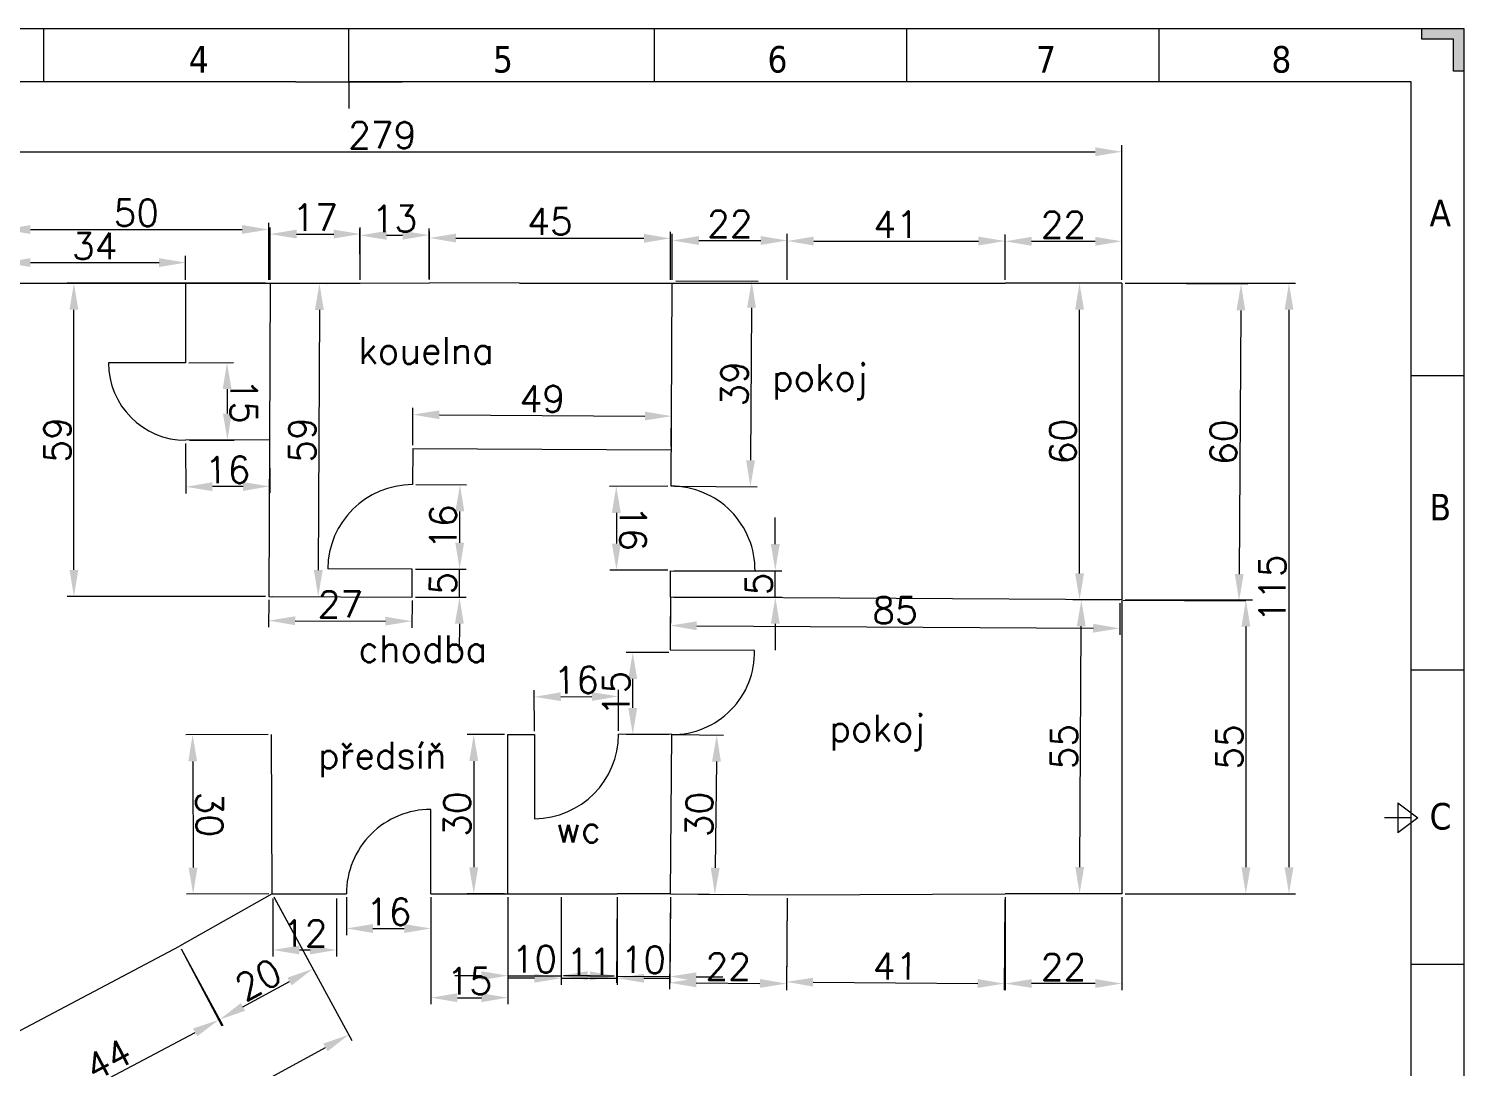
# Model space of a CAD drawing. Header units: millimetres. Extents: x 480 to 900, y 365 to 662.
# Drawn here: x 629.5 to 899.8, y 466.9 to 662.4 of the extents above; entities that cross this region are included whole.
import ezdxf

# ---------------------------------------------------------------- set-up
doc = ezdxf.new("R2010")
doc.units = ezdxf.units.MM
doc.header["$PDMODE"] = 3
doc.styles.get("Standard").update_dxf_attribs({"font": 'txt.shx', "height": 5})
doc.dimstyles.new('ISO-25', dxfattribs={"dimtxt": 2.5, "dimasz": 5, "dimexe": 1.25, "dimexo": 0.625, "dimtad": 1, "dimdec": 0, "dimtxsty": 'Standard', "dimcen": 5, "dimadec": 0, "dimazin": 0, "dimtfac": 1, "dimtdec": 0, "dimtmove": 0, "dimatfit": 3, "dimfxl": 1, "dimarcsym": 0})

# ---------------------------------------------------------------- blocks, each defined once
blk = doc.blocks.new('*D14')
at = {"color": 0, "lineweight": -2, "transparency": 16777216}
for p, q in [((675.65, 498.98), (690.39, 471.9)), ((620.68, 435.38), (685.4, 470.6)), ((602.14, 458.98), (616.89, 431.9))]:
    blk.add_line(p, q, dxfattribs=at)
at = {"color": 0, "transparency": 16777216}
for points in [[(685, 471.34), (685.8, 469.87), (689.79, 472.99)], [(620.28, 436.12), (621.08, 434.65), (616.29, 432.99)]]:
    blk.add_solid(points, dxfattribs=at)
at = {"layer": 'Defpoints', "color": 0, "transparency": 16777216}
for p in [(675.35, 499.53), (689.79, 472.99), (601.85, 459.53)]:
    blk.add_point(p, dxfattribs=at)
at = {"color": 0, "transparency": 16777216, "insert": (651.55, 455.74), "char_height": 5, "attachment_point": 5, "rotation": 28.5556}
blk.add_mtext('84', dxfattribs=at)
blk = doc.blocks.new('*D15')
at = {"color": 0, "lineweight": -2, "transparency": 16777216}
for p, q in [((658.22, 489.15), (665.87, 474.67)), ((631.08, 457.7), (660.87, 473.44)), ((619.6, 468.74), (627.25, 454.26))]:
    blk.add_line(p, q, dxfattribs=at)
at = {"color": 0, "transparency": 16777216}
for points in [[(660.48, 474.18), (661.26, 472.71), (665.29, 475.78)], [(630.7, 458.44), (631.47, 456.96), (626.66, 455.37)]]:
    blk.add_solid(points, dxfattribs=at)
at = {"layer": 'Defpoints', "color": 0, "transparency": 16777216}
for p in [(657.93, 489.7), (665.29, 475.78), (619.31, 469.29)]:
    blk.add_point(p, dxfattribs=at)
at = {"color": 0, "transparency": 16777216, "insert": (644.52, 468.33), "char_height": 5, "attachment_point": 5, "rotation": 27.8576}
blk.add_mtext('44', dxfattribs=at)
blk = doc.blocks.new('*D17')
at = {"color": 0, "lineweight": -2, "transparency": 16777216}
for p, q in [((675.79, 498.71), (683.63, 484.31)), ((658.23, 489.15), (666.06, 474.75)), ((669.86, 478.24), (678.64, 483.02))]:
    blk.add_line(p, q, dxfattribs=at)
at = {"color": 0, "transparency": 16777216}
for points in [[(678.24, 483.75), (679.04, 482.29), (683.03, 485.41)], [(669.46, 478.97), (670.26, 477.51), (665.47, 475.85)]]:
    blk.add_solid(points, dxfattribs=at)
at = {"layer": 'Defpoints', "color": 0, "transparency": 16777216}
for p in [(675.49, 499.26), (657.93, 489.7), (683.03, 485.41)]:
    blk.add_point(p, dxfattribs=at)
at = {"color": 0, "transparency": 16777216, "insert": (672.76, 483.38), "char_height": 5, "attachment_point": 5, "rotation": 28.5556}
blk.add_mtext('20', dxfattribs=at)
blk = doc.blocks.new('*D18')
at = {"color": 0, "lineweight": -2, "transparency": 16777216}
for p, q in [((674.62, 529.53), (659.14, 529.48)), ((660.4, 524.48), (660.47, 504.48)), ((674.72, 499.53), (659.24, 499.48))]:
    blk.add_line(p, q, dxfattribs=at)
at = {"color": 0, "transparency": 16777216}
for points in [[(661.24, 524.49), (659.57, 524.48), (660.39, 529.48)], [(661.3, 504.49), (659.64, 504.48), (660.49, 499.48)]]:
    blk.add_solid(points, dxfattribs=at)
at = {"layer": 'Defpoints', "color": 0, "transparency": 16777216}
for p in [(675.24, 529.53), (660.49, 499.48), (675.35, 499.53)]:
    blk.add_point(p, dxfattribs=at)
at = {"color": 0, "transparency": 16777216, "insert": (663.56, 514.49), "char_height": 5, "attachment_point": 5, "rotation": 270.1939}
blk.add_mtext('30', dxfattribs=at)
blk = doc.blocks.new('*D19')
at = {"color": 0, "lineweight": -2, "transparency": 16777216}
for p, q in [((674.09, 614.53), (636.79, 614.53)), ((638.04, 560.53), (638.04, 609.53)), ((674.09, 555.53), (636.79, 555.53))]:
    blk.add_line(p, q, dxfattribs=at)
at = {"color": 0, "transparency": 16777216}
for points in [[(637.21, 609.53), (638.87, 609.53), (638.04, 614.53)], [(637.21, 560.53), (638.87, 560.53), (638.04, 555.53)]]:
    blk.add_solid(points, dxfattribs=at)
at = {"layer": 'Defpoints', "color": 0, "transparency": 16777216}
for p in [(638.04, 614.53), (674.71, 614.53), (674.71, 555.53)]:
    blk.add_point(p, dxfattribs=at)
at = {"color": 0, "transparency": 16777216, "insert": (634.92, 585.03), "char_height": 5, "attachment_point": 5, "rotation": 90}
blk.add_mtext('59', dxfattribs=at)
blk = doc.blocks.new('*D20')
at = {"color": 0, "lineweight": -2, "transparency": 16777216}
for p, q in [((556.85, 615.16), (556.85, 640.53)), ((561.85, 639.28), (830.35, 639.28)), ((835.35, 615.16), (835.35, 640.53))]:
    blk.add_line(p, q, dxfattribs=at)
at = {"color": 0, "transparency": 16777216}
for points in [[(561.85, 640.11), (561.85, 638.44), (556.85, 639.28)], [(830.35, 640.11), (830.35, 638.44), (835.35, 639.28)]]:
    blk.add_solid(points, dxfattribs=at)
at = {"layer": 'Defpoints', "color": 0, "transparency": 16777216}
for p in [(835.35, 639.28), (556.85, 614.53), (835.35, 614.53)]:
    blk.add_point(p, dxfattribs=at)
at = {"color": 0, "transparency": 16777216, "insert": (696.1, 642.4), "char_height": 5, "attachment_point": 5}
blk.add_mtext('279', dxfattribs=at)
blk = doc.blocks.new('*D23')
at = {"color": 0, "lineweight": -2, "transparency": 16777216}
for p, q in [((624.85, 615.16), (624.85, 625.89)), ((629.85, 624.64), (669.71, 624.64)), ((674.71, 615.16), (674.71, 625.89))]:
    blk.add_line(p, q, dxfattribs=at)
at = {"color": 0, "transparency": 16777216}
for points in [[(629.85, 625.47), (629.85, 623.8), (624.85, 624.64)], [(669.71, 625.47), (669.71, 623.8), (674.71, 624.64)]]:
    blk.add_solid(points, dxfattribs=at)
at = {"layer": 'Defpoints', "color": 0, "transparency": 16777216}
for p in [(674.71, 624.64), (624.85, 614.53), (674.71, 614.53)]:
    blk.add_point(p, dxfattribs=at)
at = {"color": 0, "transparency": 16777216, "insert": (649.78, 627.76), "char_height": 5, "attachment_point": 5}
blk.add_mtext('50', dxfattribs=at)
blk = doc.blocks.new('*D24')
at = {"color": 0, "lineweight": -2, "transparency": 16777216}
for p, q in [((624.85, 615.16), (624.85, 619.65)), ((659.06, 615.16), (659.06, 619.65)), ((629.85, 618.4), (654.06, 618.4))]:
    blk.add_line(p, q, dxfattribs=at)
at = {"color": 0, "transparency": 16777216}
for points in [[(629.85, 619.24), (629.85, 617.57), (624.85, 618.4)], [(654.06, 619.24), (654.06, 617.57), (659.06, 618.4)]]:
    blk.add_solid(points, dxfattribs=at)
at = {"layer": 'Defpoints', "color": 0, "transparency": 16777216}
for p in [(659.06, 618.4), (624.85, 614.53), (659.06, 614.53)]:
    blk.add_point(p, dxfattribs=at)
at = {"color": 0, "transparency": 16777216, "insert": (641.95, 621.53), "char_height": 5, "attachment_point": 5}
blk.add_mtext('34', dxfattribs=at)
blk = doc.blocks.new('*D25')
at = {"color": 0, "lineweight": -2, "transparency": 16777216}
for p, q in [((659.07, 584.31), (659.12, 574.93)), ((674.84, 584.41), (674.9, 575.02)), ((669.89, 576.24), (664.12, 576.21))]:
    blk.add_line(p, q, dxfattribs=at)
at = {"color": 0, "transparency": 16777216}
for points in [[(664.11, 577.04), (664.12, 575.37), (659.12, 576.18)], [(669.88, 577.08), (669.89, 575.41), (674.89, 576.27)]]:
    blk.add_solid(points, dxfattribs=at)
at = {"layer": 'Defpoints', "color": 0, "transparency": 16777216}
for p in [(659.06, 584.94), (674.83, 585.03), (659.12, 576.18)]:
    blk.add_point(p, dxfattribs=at)
at = {"color": 0, "transparency": 16777216, "insert": (666.98, 579.35), "char_height": 5, "attachment_point": 5, "rotation": 0.3485}
blk.add_mtext('16', dxfattribs=at)
blk = doc.blocks.new('*D26')
at = {"color": 0, "lineweight": -2, "transparency": 16777216}
for p, q in [((674.96, 615.16), (674.96, 625.03)), ((691.96, 615.16), (691.96, 625.03)), ((679.96, 623.78), (686.96, 623.78))]:
    blk.add_line(p, q, dxfattribs=at)
at = {"color": 0, "transparency": 16777216}
for points in [[(679.96, 624.61), (679.96, 622.94), (674.96, 623.78)], [(686.96, 624.61), (686.96, 622.94), (691.96, 623.78)]]:
    blk.add_solid(points, dxfattribs=at)
at = {"layer": 'Defpoints', "color": 0, "transparency": 16777216}
for p in [(691.96, 623.78), (674.96, 614.53), (691.96, 614.53)]:
    blk.add_point(p, dxfattribs=at)
at = {"color": 0, "transparency": 16777216, "insert": (683.46, 626.9), "char_height": 5, "attachment_point": 5}
blk.add_mtext('17', dxfattribs=at)
blk = doc.blocks.new('*D27')
at = {"color": 0, "lineweight": -2, "transparency": 16777216}
for p, q in [((691.95, 615.16), (691.9, 624.76)), ((704.95, 615.23), (704.9, 624.83)), ((696.91, 623.54), (699.91, 623.55))]:
    blk.add_line(p, q, dxfattribs=at)
at = {"color": 0, "transparency": 16777216}
for points in [[(696.9, 624.37), (696.91, 622.7), (691.91, 623.51)], [(699.9, 624.38), (699.91, 622.72), (704.91, 623.58)]]:
    blk.add_solid(points, dxfattribs=at)
at = {"layer": 'Defpoints', "color": 0, "transparency": 16777216}
for p in [(704.91, 623.58), (691.96, 614.53), (704.96, 614.6)]:
    blk.add_point(p, dxfattribs=at)
at = {"color": 0, "transparency": 16777216, "insert": (698.39, 626.67), "char_height": 5, "attachment_point": 5, "rotation": 0.3115}
blk.add_mtext('13', dxfattribs=at)
blk = doc.blocks.new('*D28')
at = {"color": 0, "lineweight": -2, "transparency": 16777216}
for p, q in [((704.96, 615.23), (704.97, 624.29)), ((709.97, 623.03), (745.36, 622.98)), ((750.35, 615.16), (750.36, 624.22))]:
    blk.add_line(p, q, dxfattribs=at)
at = {"color": 0, "transparency": 16777216}
for points in [[(709.97, 623.86), (709.97, 622.2), (704.97, 623.04)], [(745.36, 623.81), (745.36, 622.14), (750.36, 622.97)]]:
    blk.add_solid(points, dxfattribs=at)
at = {"layer": 'Defpoints', "color": 0, "transparency": 16777216}
for p in [(750.36, 622.97), (704.96, 614.6), (750.35, 614.53)]:
    blk.add_point(p, dxfattribs=at)
at = {"color": 0, "transparency": 16777216, "insert": (727.67, 626.13), "char_height": 5, "attachment_point": 5, "rotation": 359.9108}
blk.add_mtext('45', dxfattribs=at)
blk = doc.blocks.new('*D29')
at = {"color": 0, "lineweight": -2, "transparency": 16777216}
for p, q in [((750.71, 615.16), (750.71, 623.82)), ((755.71, 622.57), (767.35, 622.57)), ((772.35, 615.16), (772.35, 623.82))]:
    blk.add_line(p, q, dxfattribs=at)
at = {"color": 0, "transparency": 16777216}
for points in [[(755.71, 623.4), (755.71, 621.73), (750.71, 622.57)], [(767.35, 623.4), (767.35, 621.73), (772.35, 622.57)]]:
    blk.add_solid(points, dxfattribs=at)
at = {"layer": 'Defpoints', "color": 0, "transparency": 16777216}
for p in [(772.35, 622.57), (750.71, 614.53), (772.35, 614.53)]:
    blk.add_point(p, dxfattribs=at)
at = {"color": 0, "transparency": 16777216, "insert": (761.53, 625.69), "char_height": 5, "attachment_point": 5}
blk.add_mtext('22', dxfattribs=at)
blk = doc.blocks.new('*D30')
at = {"color": 0, "lineweight": -2, "transparency": 16777216}
for p, q in [((772.35, 615.16), (772.35, 623.71)), ((777.35, 622.46), (808.35, 622.46)), ((813.35, 615.16), (813.35, 623.71))]:
    blk.add_line(p, q, dxfattribs=at)
at = {"color": 0, "transparency": 16777216}
for points in [[(777.35, 623.3), (777.35, 621.63), (772.35, 622.46)], [(808.35, 623.3), (808.35, 621.63), (813.35, 622.46)]]:
    blk.add_solid(points, dxfattribs=at)
at = {"layer": 'Defpoints', "color": 0, "transparency": 16777216}
for p in [(813.35, 622.46), (772.35, 614.53), (813.35, 614.53)]:
    blk.add_point(p, dxfattribs=at)
at = {"color": 0, "transparency": 16777216, "insert": (792.85, 625.59), "char_height": 5, "attachment_point": 5}
blk.add_mtext('41', dxfattribs=at)
blk = doc.blocks.new('*D31')
at = {"color": 0, "lineweight": -2, "transparency": 16777216}
for p, q in [((813.35, 615.16), (813.35, 623.66)), ((818.35, 622.41), (830.35, 622.41)), ((835.35, 615.16), (835.35, 623.66))]:
    blk.add_line(p, q, dxfattribs=at)
at = {"color": 0, "transparency": 16777216}
for points in [[(818.35, 623.25), (818.35, 621.58), (813.35, 622.41)], [(830.35, 623.25), (830.35, 621.58), (835.35, 622.41)]]:
    blk.add_solid(points, dxfattribs=at)
at = {"layer": 'Defpoints', "color": 0, "transparency": 16777216}
for p in [(835.35, 622.41), (813.35, 614.53), (835.35, 614.53)]:
    blk.add_point(p, dxfattribs=at)
at = {"color": 0, "transparency": 16777216, "insert": (824.35, 625.54), "char_height": 5, "attachment_point": 5}
blk.add_mtext('22', dxfattribs=at)
blk = doc.blocks.new('*D32')
at = {"color": 0, "lineweight": -2, "transparency": 16777216}
for p, q in [((835.97, 614.53), (868.07, 614.53)), ((866.82, 609.53), (866.82, 504.53)), ((835.97, 499.53), (868.07, 499.53))]:
    blk.add_line(p, q, dxfattribs=at)
at = {"color": 0, "transparency": 16777216}
for points in [[(865.99, 609.53), (867.65, 609.53), (866.82, 614.53)], [(865.99, 504.53), (867.65, 504.53), (866.82, 499.53)]]:
    blk.add_solid(points, dxfattribs=at)
at = {"layer": 'Defpoints', "color": 0, "transparency": 16777216}
for p in [(835.35, 614.53), (835.35, 499.53), (866.82, 499.53)]:
    blk.add_point(p, dxfattribs=at)
at = {"color": 0, "transparency": 16777216, "insert": (863.69, 557.03), "char_height": 5, "attachment_point": 5, "rotation": 90}
blk.add_mtext('115', dxfattribs=at)
blk = doc.blocks.new('*D33')
at = {"color": 0, "lineweight": -2, "transparency": 16777216}
for p, q in [((835.97, 614.53), (859.04, 614.39)), ((857.76, 609.4), (857.45, 559.73)), ((835.6, 554.86), (858.67, 554.72))]:
    blk.add_line(p, q, dxfattribs=at)
at = {"color": 0, "transparency": 16777216}
for points in [[(856.93, 609.4), (858.59, 609.39), (857.79, 614.4)], [(856.62, 559.74), (858.29, 559.73), (857.42, 554.73)]]:
    blk.add_solid(points, dxfattribs=at)
at = {"layer": 'Defpoints', "color": 0, "transparency": 16777216}
for p in [(835.35, 614.53), (834.98, 554.87), (857.42, 554.73)]:
    blk.add_point(p, dxfattribs=at)
at = {"color": 0, "transparency": 16777216, "insert": (854.48, 584.58), "char_height": 5, "attachment_point": 5, "rotation": 89.6476}
blk.add_mtext('60', dxfattribs=at)
blk = doc.blocks.new('*D34')
at = {"color": 0, "lineweight": -2, "transparency": 16777216}
for p, q in [((835.97, 554.87), (859.95, 554.87)), ((858.7, 549.87), (858.7, 504.53)), ((835.97, 499.53), (859.95, 499.53))]:
    blk.add_line(p, q, dxfattribs=at)
at = {"color": 0, "transparency": 16777216}
for points in [[(857.87, 549.87), (859.54, 549.87), (858.7, 554.87)], [(857.87, 504.53), (859.54, 504.53), (858.7, 499.53)]]:
    blk.add_solid(points, dxfattribs=at)
at = {"layer": 'Defpoints', "color": 0, "transparency": 16777216}
for p in [(835.35, 554.87), (835.35, 499.53), (858.7, 499.53)]:
    blk.add_point(p, dxfattribs=at)
at = {"color": 0, "transparency": 16777216, "insert": (855.58, 527.2), "char_height": 5, "attachment_point": 5, "rotation": 90}
blk.add_mtext('55', dxfattribs=at)
blk = doc.blocks.new('*D35')
at = {"color": 0, "lineweight": -2, "transparency": 16777216}
for p, q in [((689.35, 498.91), (689.35, 491.76)), ((705.25, 498.91), (705.25, 491.76)), ((694.35, 493.01), (700.25, 493.01))]:
    blk.add_line(p, q, dxfattribs=at)
at = {"color": 0, "transparency": 16777216}
for points in [[(694.35, 493.84), (694.35, 492.17), (689.35, 493.01)], [(700.25, 493.84), (700.25, 492.17), (705.25, 493.01)]]:
    blk.add_solid(points, dxfattribs=at)
at = {"layer": 'Defpoints', "color": 0, "transparency": 16777216}
for p in [(689.35, 499.53), (705.25, 499.53), (705.25, 493.01)]:
    blk.add_point(p, dxfattribs=at)
at = {"color": 0, "transparency": 16777216, "insert": (697.3, 496.13), "char_height": 5, "attachment_point": 5}
blk.add_mtext('16', dxfattribs=at)
blk = doc.blocks.new('*D36')
at = {"color": 0, "lineweight": -2, "transparency": 16777216}
for p, q in [((740.59, 530.24), (740.55, 537.96)), ((724.75, 530.16), (724.71, 537.88)), ((729.72, 536.66), (735.55, 536.69))]:
    blk.add_line(p, q, dxfattribs=at)
at = {"color": 0, "transparency": 16777216}
for points in [[(729.71, 537.49), (729.72, 535.83), (724.72, 536.63)], [(735.55, 537.52), (735.56, 535.86), (740.55, 536.71)]]:
    blk.add_solid(points, dxfattribs=at)
at = {"layer": 'Defpoints', "color": 0, "transparency": 16777216}
for p in [(740.55, 536.71), (724.75, 529.53), (740.59, 529.61)]:
    blk.add_point(p, dxfattribs=at)
at = {"color": 0, "transparency": 16777216, "insert": (732.62, 539.8), "char_height": 5, "attachment_point": 5, "rotation": 0.2881}
blk.add_mtext('16', dxfattribs=at)
blk = doc.blocks.new('*D37')
at = {"color": 0, "lineweight": -2, "transparency": 16777216}
for p, q in [((702.42, 576.59), (711.97, 576.55)), ((710.68, 565.65), (710.7, 571.55)), ((702.36, 560.69), (711.91, 560.65))]:
    blk.add_line(p, q, dxfattribs=at)
at = {"color": 0, "transparency": 16777216}
for points in [[(709.87, 571.55), (711.54, 571.55), (710.72, 576.55)], [(709.85, 565.65), (711.51, 565.65), (710.66, 560.65)]]:
    blk.add_solid(points, dxfattribs=at)
at = {"layer": 'Defpoints', "color": 0, "transparency": 16777216}
for p in [(701.8, 576.59), (710.72, 576.55), (701.73, 560.69)]:
    blk.add_point(p, dxfattribs=at)
at = {"color": 0, "transparency": 16777216, "insert": (707.57, 568.61), "char_height": 5, "attachment_point": 5, "rotation": 89.7618}
blk.add_mtext('16', dxfattribs=at)
blk = doc.blocks.new('*D38')
at = {"color": 0, "lineweight": -2, "transparency": 16777216}
for p, q in [((749.85, 576.29), (738.91, 576.27)), ((740.17, 571.27), (740.18, 565.5)), ((749.88, 560.51), (738.94, 560.49))]:
    blk.add_line(p, q, dxfattribs=at)
at = {"color": 0, "transparency": 16777216}
for points in [[(741, 571.27), (739.33, 571.27), (740.16, 576.27)], [(741.01, 565.5), (739.34, 565.49), (740.19, 560.5)]]:
    blk.add_solid(points, dxfattribs=at)
at = {"layer": 'Defpoints', "color": 0, "transparency": 16777216}
for p in [(750.48, 576.29), (740.19, 560.5), (750.51, 560.52)]:
    blk.add_point(p, dxfattribs=at)
at = {"color": 0, "transparency": 16777216, "insert": (743.3, 568.39), "char_height": 5, "attachment_point": 5, "rotation": 270.1101}
blk.add_mtext('16', dxfattribs=at)
blk = doc.blocks.new('*D39')
at = {"color": 0, "lineweight": -2, "transparency": 16777216}
for p, q in [((750.08, 545.01), (742.01, 545.01)), ((743.26, 534.53), (743.26, 540.01)), ((750.08, 529.53), (742.01, 529.53))]:
    blk.add_line(p, q, dxfattribs=at)
at = {"color": 0, "transparency": 16777216}
for points in [[(742.42, 540.01), (744.09, 540.01), (743.26, 545.01)], [(742.42, 534.53), (744.09, 534.53), (743.26, 529.53)]]:
    blk.add_solid(points, dxfattribs=at)
at = {"layer": 'Defpoints', "color": 0, "transparency": 16777216}
for p in [(743.26, 545.01), (750.71, 545.01), (750.71, 529.53)]:
    blk.add_point(p, dxfattribs=at)
at = {"color": 0, "transparency": 16777216, "insert": (740.13, 537.27), "char_height": 5, "attachment_point": 5, "rotation": 90}
blk.add_mtext('15', dxfattribs=at)
blk = doc.blocks.new('*D40')
at = {"color": 0, "lineweight": -2, "transparency": 16777216}
for p, q in [((659.69, 599.54), (668.11, 599.59)), ((666.89, 594.58), (666.92, 589.99)), ((659.78, 584.94), (668.2, 584.99))]:
    blk.add_line(p, q, dxfattribs=at)
at = {"color": 0, "transparency": 16777216}
for points in [[(667.72, 594.59), (666.06, 594.58), (666.86, 599.58)], [(667.75, 589.99), (666.09, 589.98), (666.95, 584.99)]]:
    blk.add_solid(points, dxfattribs=at)
at = {"layer": 'Defpoints', "color": 0, "transparency": 16777216}
for p in [(659.06, 599.53), (659.15, 584.94), (666.95, 584.99)]:
    blk.add_point(p, dxfattribs=at)
at = {"color": 0, "transparency": 16777216, "insert": (670.03, 592.3), "char_height": 5, "attachment_point": 5, "rotation": 270.3485}
blk.add_mtext('15', dxfattribs=at)
blk = doc.blocks.new('*D41')
at = {"color": 0, "lineweight": -2, "transparency": 16777216}
for p, q in [((813.35, 498.91), (813.35, 481.39)), ((835.35, 498.91), (835.35, 481.39)), ((830.35, 482.64), (818.35, 482.64))]:
    blk.add_line(p, q, dxfattribs=at)
at = {"color": 0, "transparency": 16777216}
for points in [[(818.35, 483.47), (818.35, 481.81), (813.35, 482.64)], [(830.35, 483.47), (830.35, 481.81), (835.35, 482.64)]]:
    blk.add_solid(points, dxfattribs=at)
at = {"layer": 'Defpoints', "color": 0, "transparency": 16777216}
for p in [(813.35, 499.53), (835.35, 499.53), (813.35, 482.64)]:
    blk.add_point(p, dxfattribs=at)
at = {"color": 0, "transparency": 16777216, "insert": (824.35, 485.76), "char_height": 5, "attachment_point": 5}
blk.add_mtext('22', dxfattribs=at)
blk = doc.blocks.new('*D42')
at = {"color": 0, "lineweight": -2, "transparency": 16777216}
for p, q in [((772.34, 498.73), (772.2, 481.7)), ((813.34, 498.4), (813.2, 481.37)), ((777.21, 482.91), (808.21, 482.66))]:
    blk.add_line(p, q, dxfattribs=at)
at = {"color": 0, "transparency": 16777216}
for points in [[(777.22, 483.74), (777.21, 482.07), (772.21, 482.95)], [(808.22, 483.49), (808.21, 481.82), (813.21, 482.62)]]:
    blk.add_solid(points, dxfattribs=at)
at = {"layer": 'Defpoints', "color": 0, "transparency": 16777216}
for p in [(772.35, 499.36), (813.35, 499.03), (813.21, 482.62)]:
    blk.add_point(p, dxfattribs=at)
at = {"color": 0, "transparency": 16777216, "insert": (792.74, 485.91), "char_height": 5, "attachment_point": 5, "rotation": 359.5382}
blk.add_mtext('41', dxfattribs=at)
blk = doc.blocks.new('*D43')
at = {"color": 0, "lineweight": -2, "transparency": 16777216}
for p, q in [((750.34, 498.91), (750.2, 481.55)), ((772.34, 498.73), (772.2, 481.38)), ((755.21, 482.76), (767.21, 482.67))]:
    blk.add_line(p, q, dxfattribs=at)
at = {"color": 0, "transparency": 16777216}
for points in [[(755.22, 483.6), (755.21, 481.93), (750.21, 482.8)], [(767.22, 483.5), (767.21, 481.83), (772.21, 482.63)]]:
    blk.add_solid(points, dxfattribs=at)
at = {"layer": 'Defpoints', "color": 0, "transparency": 16777216}
for p in [(750.35, 499.53), (772.35, 499.36), (772.21, 482.63)]:
    blk.add_point(p, dxfattribs=at)
at = {"color": 0, "transparency": 16777216, "insert": (761.24, 485.84), "char_height": 5, "attachment_point": 5, "rotation": 359.5382}
blk.add_mtext('22', dxfattribs=at)
blk = doc.blocks.new('*D44')
at = {"color": 0, "lineweight": -2, "transparency": 16777216}
for p, q in [((740.34, 498.91), (740.21, 482.79)), ((750.34, 498.83), (750.21, 482.71)), ((735.22, 484.08), (730.22, 484.12)), ((740.22, 484.04), (750.22, 483.96)), ((755.22, 483.92), (760.22, 483.88))]:
    blk.add_line(p, q, dxfattribs=at)
at = {"color": 0, "transparency": 16777216}
for points in [[(735.23, 484.91), (735.22, 483.24), (740.22, 484.04)], [(755.23, 484.75), (755.22, 483.08), (750.22, 483.96)]]:
    blk.add_solid(points, dxfattribs=at)
at = {"layer": 'Defpoints', "color": 0, "transparency": 16777216}
for p in [(740.35, 499.53), (750.35, 499.45), (750.22, 483.96)]:
    blk.add_point(p, dxfattribs=at)
at = {"color": 0, "transparency": 16777216, "insert": (745.25, 487.12), "char_height": 5, "attachment_point": 5, "rotation": 359.5382}
blk.add_mtext('10', dxfattribs=at)
blk = doc.blocks.new('*D45')
at = {"color": 0, "lineweight": -2, "transparency": 16777216}
for p, q in [((719.75, 498.91), (719.75, 482.87)), ((729.75, 498.91), (729.75, 482.87)), ((714.75, 484.12), (709.75, 484.12)), ((719.75, 484.12), (729.75, 484.12)), ((734.75, 484.12), (739.75, 484.12))]:
    blk.add_line(p, q, dxfattribs=at)
at = {"color": 0, "transparency": 16777216}
for points in [[(714.75, 484.96), (714.75, 483.29), (719.75, 484.12)], [(734.75, 484.96), (734.75, 483.29), (729.75, 484.12)]]:
    blk.add_solid(points, dxfattribs=at)
at = {"layer": 'Defpoints', "color": 0, "transparency": 16777216}
for p in [(719.75, 499.53), (729.75, 499.53), (729.75, 484.12)]:
    blk.add_point(p, dxfattribs=at)
at = {"color": 0, "transparency": 16777216, "insert": (724.75, 487.25), "char_height": 5, "attachment_point": 5}
blk.add_mtext('10', dxfattribs=at)
blk = doc.blocks.new('*D46')
at = {"color": 0, "lineweight": -2, "transparency": 16777216}
for p, q in [((729.75, 498.91), (729.75, 482.39)), ((740.35, 498.91), (740.35, 482.39)), ((724.75, 483.64), (719.75, 483.64)), ((729.75, 483.64), (740.35, 483.64)), ((745.35, 483.64), (750.35, 483.64))]:
    blk.add_line(p, q, dxfattribs=at)
at = {"color": 0, "transparency": 16777216}
for points in [[(724.75, 484.47), (724.75, 482.81), (729.75, 483.64)], [(745.35, 484.47), (745.35, 482.81), (740.35, 483.64)]]:
    blk.add_solid(points, dxfattribs=at)
at = {"layer": 'Defpoints', "color": 0, "transparency": 16777216}
for p in [(729.75, 499.53), (740.35, 499.53), (740.35, 483.64)]:
    blk.add_point(p, dxfattribs=at)
at = {"color": 0, "transparency": 16777216, "insert": (735.05, 486.77), "char_height": 5, "attachment_point": 5}
blk.add_mtext('11', dxfattribs=at)
blk = doc.blocks.new('*D47')
at = {"color": 0, "lineweight": -2, "transparency": 16777216}
for p, q in [((705.25, 498.91), (705.25, 478.73)), ((719.75, 498.91), (719.75, 478.73)), ((710.25, 479.98), (714.75, 479.98))]:
    blk.add_line(p, q, dxfattribs=at)
at = {"color": 0, "transparency": 16777216}
for points in [[(710.25, 480.81), (710.25, 479.14), (705.25, 479.98)], [(714.75, 480.81), (714.75, 479.14), (719.75, 479.98)]]:
    blk.add_solid(points, dxfattribs=at)
at = {"layer": 'Defpoints', "color": 0, "transparency": 16777216}
for p in [(705.25, 499.53), (719.75, 499.53), (719.75, 479.98)]:
    blk.add_point(p, dxfattribs=at)
at = {"color": 0, "transparency": 16777216, "insert": (712.5, 483.1), "char_height": 5, "attachment_point": 5}
blk.add_mtext('15', dxfattribs=at)
blk = doc.blocks.new('*D48')
at = {"color": 0, "lineweight": -2, "transparency": 16777216}
for p, q in [((675.49, 498.64), (675.49, 487.71)), ((687.5, 498.64), (687.5, 487.71)), ((680.49, 488.96), (682.5, 488.96))]:
    blk.add_line(p, q, dxfattribs=at)
at = {"color": 0, "transparency": 16777216}
for points in [[(680.49, 489.8), (680.49, 488.13), (675.49, 488.96)], [(682.5, 489.8), (682.5, 488.13), (687.5, 488.96)]]:
    blk.add_solid(points, dxfattribs=at)
at = {"layer": 'Defpoints', "color": 0, "transparency": 16777216}
for p in [(675.49, 499.26), (687.5, 499.26), (687.5, 488.96)]:
    blk.add_point(p, dxfattribs=at)
at = {"color": 0, "transparency": 16777216, "insert": (681.5, 492.09), "char_height": 5, "attachment_point": 5}
blk.add_mtext('12', dxfattribs=at)
blk = doc.blocks.new('*D49')
at = {"color": 0, "lineweight": -2, "transparency": 16777216}
for p, q in [((750.34, 554.76), (750.31, 548.8)), ((834.98, 554.24), (834.94, 548.28)), ((755.31, 550.02), (829.95, 549.56))]:
    blk.add_line(p, q, dxfattribs=at)
at = {"color": 0, "transparency": 16777216}
for points in [[(755.32, 550.85), (755.31, 549.18), (750.32, 550.05)], [(829.95, 550.39), (829.94, 548.72), (834.95, 549.53)]]:
    blk.add_solid(points, dxfattribs=at)
at = {"layer": 'Defpoints', "color": 0, "transparency": 16777216}
for p in [(750.35, 555.39), (834.98, 554.87), (834.95, 549.53)]:
    blk.add_point(p, dxfattribs=at)
at = {"color": 0, "transparency": 16777216, "insert": (792.65, 552.91), "char_height": 5, "attachment_point": 5, "rotation": 359.6476}
blk.add_mtext('85', dxfattribs=at)
blk = doc.blocks.new('*D50')
at = {"color": 0, "lineweight": -2, "transparency": 16777216}
for p, q in [((751.33, 529.52), (760.33, 529.42)), ((759.02, 524.43), (758.78, 504.43)), ((750.97, 499.53), (759.97, 499.42))]:
    blk.add_line(p, q, dxfattribs=at)
at = {"color": 0, "transparency": 16777216}
for points in [[(758.19, 524.44), (759.86, 524.42), (759.08, 529.43)], [(757.95, 504.44), (759.62, 504.42), (758.72, 499.43)]]:
    blk.add_solid(points, dxfattribs=at)
at = {"layer": 'Defpoints', "color": 0, "transparency": 16777216}
for p in [(750.71, 529.53), (750.35, 499.53), (758.72, 499.43)]:
    blk.add_point(p, dxfattribs=at)
at = {"color": 0, "transparency": 16777216, "insert": (755.78, 514.47), "char_height": 5, "attachment_point": 5, "rotation": 89.3108}
blk.add_mtext('30', dxfattribs=at)
blk = doc.blocks.new('*D51')
at = {"color": 0, "lineweight": -2, "transparency": 16777216}
for p, q in [((835.06, 554.87), (826.48, 554.92)), ((827.42, 504.58), (827.7, 549.91)), ((834.72, 499.54), (826.14, 499.59))]:
    blk.add_line(p, q, dxfattribs=at)
at = {"color": 0, "transparency": 16777216}
for points in [[(826.87, 549.92), (828.53, 549.91), (827.73, 554.91)], [(826.59, 504.59), (828.25, 504.58), (827.39, 499.58)]]:
    blk.add_solid(points, dxfattribs=at)
at = {"layer": 'Defpoints', "color": 0, "transparency": 16777216}
for p in [(827.73, 554.91), (835.69, 554.86), (835.35, 499.53)]:
    blk.add_point(p, dxfattribs=at)
at = {"color": 0, "transparency": 16777216, "insert": (824.44, 527.27), "char_height": 5, "attachment_point": 5, "rotation": 89.6476}
blk.add_mtext('55', dxfattribs=at)
blk = doc.blocks.new('*D52')
at = {"color": 0, "lineweight": -2, "transparency": 16777216}
for p, q in [((834.72, 614.53), (826.13, 614.53)), ((827.38, 559.87), (827.38, 609.53)), ((834.72, 554.87), (826.13, 554.87))]:
    blk.add_line(p, q, dxfattribs=at)
at = {"color": 0, "transparency": 16777216}
for points in [[(826.55, 609.53), (828.22, 609.53), (827.38, 614.53)], [(826.55, 559.87), (828.22, 559.87), (827.38, 554.87)]]:
    blk.add_solid(points, dxfattribs=at)
at = {"layer": 'Defpoints', "color": 0, "transparency": 16777216}
for p in [(827.38, 614.53), (835.35, 614.53), (835.35, 554.87)]:
    blk.add_point(p, dxfattribs=at)
at = {"color": 0, "transparency": 16777216, "insert": (824.26, 584.7), "char_height": 5, "attachment_point": 5, "rotation": 90}
blk.add_mtext('60', dxfattribs=at)
blk = doc.blocks.new('*D53')
at = {"color": 0, "lineweight": -2, "transparency": 16777216}
for p, q in [((751.34, 615), (766.9, 614.91)), ((765.62, 609.91), (765.45, 581.2)), ((751.1, 576.28), (766.66, 576.19))]:
    blk.add_line(p, q, dxfattribs=at)
at = {"color": 0, "transparency": 16777216}
for points in [[(764.79, 609.92), (766.46, 609.91), (765.65, 614.91)], [(764.61, 581.2), (766.28, 581.19), (765.41, 576.2)]]:
    blk.add_solid(points, dxfattribs=at)
at = {"layer": 'Defpoints', "color": 0, "transparency": 16777216}
for p in [(750.71, 615.01), (750.48, 576.29), (765.41, 576.2)]:
    blk.add_point(p, dxfattribs=at)
at = {"color": 0, "transparency": 16777216, "insert": (762.41, 595.57), "char_height": 5, "attachment_point": 5, "rotation": 89.6476}
blk.add_mtext('39', dxfattribs=at)
blk = doc.blocks.new('*D54')
at = {"color": 0, "lineweight": -2, "transparency": 16777216}
for p, q in [((770.1, 565.39), (770.1, 570.39)), ((751, 560.39), (771.35, 560.39)), ((770.1, 555.39), (770.1, 560.39)), ((750.97, 555.39), (771.35, 555.39)), ((770.1, 550.39), (770.1, 545.39))]:
    blk.add_line(p, q, dxfattribs=at)
at = {"color": 0, "transparency": 16777216}
for points in [[(769.26, 565.39), (770.93, 565.39), (770.1, 560.39)], [(769.26, 550.39), (770.93, 550.39), (770.1, 555.39)]]:
    blk.add_solid(points, dxfattribs=at)
at = {"layer": 'Defpoints', "color": 0, "transparency": 16777216}
for p in [(750.38, 560.39), (770.1, 560.39), (750.35, 555.39)]:
    blk.add_point(p, dxfattribs=at)
at = {"color": 0, "transparency": 16777216, "insert": (766.97, 557.89), "char_height": 5, "attachment_point": 5, "rotation": 90}
blk.add_mtext('5', dxfattribs=at)
blk = doc.blocks.new('*D55')
at = {"color": 0, "lineweight": -2, "transparency": 16777216}
for p, q in [((701.83, 584.05), (701.87, 591.03)), ((706.87, 589.75), (745.56, 589.51)), ((750.52, 583.75), (750.57, 590.73))]:
    blk.add_line(p, q, dxfattribs=at)
at = {"color": 0, "transparency": 16777216}
for points in [[(706.87, 590.58), (706.86, 588.92), (701.87, 589.78)], [(745.56, 590.35), (745.55, 588.68), (750.56, 589.48)]]:
    blk.add_solid(points, dxfattribs=at)
at = {"layer": 'Defpoints', "color": 0, "transparency": 16777216}
for p in [(750.56, 589.48), (701.83, 583.42), (750.52, 583.12)]:
    blk.add_point(p, dxfattribs=at)
at = {"color": 0, "transparency": 16777216, "insert": (726.23, 592.76), "char_height": 5, "attachment_point": 5, "rotation": 359.6476}
blk.add_mtext('49', dxfattribs=at)
blk = doc.blocks.new('*D56')
at = {"color": 0, "lineweight": -2, "transparency": 16777216}
for p, q in [((674.71, 554.91), (674.69, 549.73)), ((701.71, 554.8), (701.69, 549.62)), ((679.69, 550.96), (696.69, 550.89))]:
    blk.add_line(p, q, dxfattribs=at)
at = {"color": 0, "transparency": 16777216}
for points in [[(679.7, 551.79), (679.69, 550.13), (674.69, 550.98)], [(696.7, 551.72), (696.69, 550.06), (701.69, 550.87)]]:
    blk.add_solid(points, dxfattribs=at)
at = {"layer": 'Defpoints', "color": 0, "transparency": 16777216}
for p in [(674.71, 555.53), (701.71, 555.42), (701.69, 550.87)]:
    blk.add_point(p, dxfattribs=at)
at = {"color": 0, "transparency": 16777216, "insert": (688.21, 554.05), "char_height": 5, "attachment_point": 5, "rotation": 359.7618}
blk.add_mtext('27', dxfattribs=at)
blk = doc.blocks.new('*D57')
at = {"color": 0, "lineweight": -2, "transparency": 16777216}
for p, q in [((710.68, 565.65), (710.7, 570.65)), ((702.36, 560.69), (711.91, 560.65)), ((710.64, 555.38), (710.66, 560.65)), ((702.34, 555.42), (711.89, 555.38)), ((710.62, 550.38), (710.6, 545.38))]:
    blk.add_line(p, q, dxfattribs=at)
at = {"color": 0, "transparency": 16777216}
for points in [[(709.85, 565.65), (711.51, 565.65), (710.66, 560.65)], [(709.78, 550.39), (711.45, 550.38), (710.64, 555.38)]]:
    blk.add_solid(points, dxfattribs=at)
at = {"layer": 'Defpoints', "color": 0, "transparency": 16777216}
for p in [(701.73, 560.69), (710.66, 560.65), (701.71, 555.42)]:
    blk.add_point(p, dxfattribs=at)
at = {"color": 0, "transparency": 16777216, "insert": (707.52, 558.03), "char_height": 5, "attachment_point": 5, "rotation": 89.7618}
blk.add_mtext('5', dxfattribs=at)
blk = doc.blocks.new('*D58')
at = {"color": 0, "lineweight": -2, "transparency": 16777216}
for p, q in [((675.58, 614.53), (685.52, 614.49)), ((684.25, 609.49), (684.05, 560.5)), ((675.34, 555.53), (685.28, 555.49))]:
    blk.add_line(p, q, dxfattribs=at)
at = {"color": 0, "transparency": 16777216}
for points in [[(683.42, 609.5), (685.09, 609.49), (684.27, 614.49)], [(683.22, 560.5), (684.88, 560.49), (684.03, 555.5)]]:
    blk.add_solid(points, dxfattribs=at)
at = {"layer": 'Defpoints', "color": 0, "transparency": 16777216}
for p in [(674.96, 614.53), (674.71, 555.53), (684.03, 555.5)]:
    blk.add_point(p, dxfattribs=at)
at = {"color": 0, "transparency": 16777216, "insert": (681.03, 585.01), "char_height": 5, "attachment_point": 5, "rotation": 89.7618}
blk.add_mtext('59', dxfattribs=at)
blk = doc.blocks.new('*D59')
at = {"color": 0, "lineweight": -2, "transparency": 16777216}
for p, q in [((719.13, 529.53), (712.07, 529.53)), ((713.32, 524.53), (713.32, 504.53)), ((719.13, 499.53), (712.07, 499.53))]:
    blk.add_line(p, q, dxfattribs=at)
at = {"color": 0, "transparency": 16777216}
for points in [[(712.48, 524.53), (714.15, 524.53), (713.32, 529.53)], [(712.48, 504.53), (714.15, 504.53), (713.32, 499.53)]]:
    blk.add_solid(points, dxfattribs=at)
at = {"layer": 'Defpoints', "color": 0, "transparency": 16777216}
for p in [(719.75, 529.53), (713.32, 499.53), (719.75, 499.53)]:
    blk.add_point(p, dxfattribs=at)
at = {"color": 0, "transparency": 16777216, "insert": (710.19, 514.53), "char_height": 5, "attachment_point": 5, "rotation": 90}
blk.add_mtext('30', dxfattribs=at)

msp = doc.modelspace()

# ---------------------------------------------------------------- hatches: boundary and pattern name
msp.add_hatch(color=256).paths.add_polyline_path([(897.82, 660.45), (897.82, 654.45), (899.82, 654.45), (899.82, 662.45), (891.82, 662.45), (891.82, 660.45)])

# ---------------------------------------------------------------- linework, layer by layer
for p, q in [((689.82, 662.45), (479.82, 662.45)), ((632.32, 662.45), (632.32, 652.45)), ((689.82, 662.45), (689.82, 662.45)), ((899.82, 662.45), (689.82, 662.45)), ((689.82, 652.45), (689.82, 662.45)), ((747.32, 662.45), (747.32, 652.45)), ((794.82, 662.45), (794.82, 652.45)), ((842.32, 662.45), (842.32, 652.45)), ((891.82, 660.45), (891.82, 662.45)), ((899.82, 365.45), (899.82, 662.45)), ((899.82, 662.45), (899.82, 662.45)), ((897.82, 660.45), (891.82, 660.45)), ((897.82, 654.45), (897.82, 660.45)), ((794.82, 657.45), (794.82, 652.45)), ((899.82, 654.45), (897.82, 654.45)), ((679.82, 652.45), (489.82, 652.45)), ((679.82, 652.45), (699.82, 652.45)), ((699.82, 652.45), (689.82, 652.45)), ((689.82, 652.45), (689.82, 647.45)), ((889.82, 652.45), (699.82, 652.45)), ((889.82, 375.45), (889.82, 652.45)), ((624.85, 614.53), (659.06, 614.53)), ((659.06, 614.53), (659.06, 599.53)), ((659.06, 614.53), (674.96, 614.53)), ((674.96, 614.53), (674.71, 555.53)), ((674.96, 614.53), (691.96, 614.53)), ((721.96, 614.53), (704.96, 614.6)), ((721.96, 614.53), (750.35, 614.53)), ((750.35, 614.53), (772.35, 614.53)), ((835.35, 614.53), (813.35, 614.53)), ((835.35, 614.53), (835.35, 499.53)), ((899.82, 597.05), (889.82, 597.05)), ((674.83, 585.03), (659.06, 584.94)), ((674.71, 555.53), (674.71, 555.53)), ((674.71, 555.53), (701.71, 555.42)), ((835.35, 554.87), (750.35, 555.39)), ((899.82, 541.65), (889.82, 541.65)), ((675.35, 499.53), (675.24, 529.53)), ((887.33, 516.64), (887.32, 511.05)), ((887.33, 516.64), (891.05, 513.83)), ((889.83, 513.84), (884.83, 513.84)), ((891.05, 513.83), (887.32, 511.05)), ((675.35, 499.53), (657.93, 489.7)), ((675.35, 499.53), (675.35, 499.53)), ((835.35, 499.53), (835.35, 499.53)), ((899.82, 486.25), (889.82, 486.25))]:
    msp.add_line(p, q)
at = {"color": 244, "true_color": 0x991b1e}
for p, q in [((691.96, 614.53), (704.96, 614.6)), ((772.35, 614.53), (813.35, 614.53)), ((729.75, 499.53), (740.35, 499.53)), ((772.35, 499.36), (813.35, 499.53)), ((619.31, 469.29), (657.93, 489.7))]:
    msp.add_line(p, q, dxfattribs=at)
at = {"color": 0}
for p, q in [((750.48, 576.29), (750.71, 614.53)), ((659.06, 599.53), (644.56, 599.53)), ((701.83, 583.42), (701.8, 576.59)), ((701.83, 583.42), (750.52, 583.12)), ((701.73, 560.69), (685.83, 560.75)), ((701.71, 555.42), (701.73, 560.69)), ((750.35, 555.39), (750.38, 560.39)), ((750.38, 560.39), (766.28, 560.29)), ((750.35, 555.39), (750.29, 545.49)), ((750.29, 545.49), (766.19, 545.39)), ((719.75, 499.53), (719.75, 529.53)), ((719.75, 529.53), (724.75, 529.53)), ((724.75, 529.53), (724.75, 513.68)), ((750.59, 529.53), (740.59, 529.61)), ((750.35, 499.53), (750.59, 529.53)), ((705.25, 499.53), (705.25, 515.43)), ((675.35, 499.53), (689.35, 499.53)), ((705.25, 499.53), (719.75, 499.53)), ((719.75, 499.53), (729.75, 499.53)), ((750.35, 499.53), (740.35, 499.53)), ((750.35, 499.53), (772.35, 499.36)), ((835.35, 499.53), (813.35, 499.53))]:
    msp.add_line(p, q, dxfattribs=at)
for centre, radius, start, end in [((659.11, 599.49), 14.55, 179.8124, 269.8108), ((701.8, 560.62), 15.97, 90.0086, 179.515), ((750.51, 560.52), 15.77, 359.1851, 90.1101), ((750.71, 545.01), 15.48, 269.5594, 1.3946), ((724.66, 529.61), 15.93, 270.3516, 0), ((705.24, 499.54), 15.9, 89.991, 180.009)]:
    msp.add_arc(centre, radius, start, end, dxfattribs=at)

# ---------------------------------------------------------------- texts
at = {"char_height": 5, "width": 82.5534, "attachment_point": 1}
for s, insert in [('{\\fTahoma|b0|i0|c238|p34;4}', (659.7, 659.18)), ('{\\fTahoma|b0|i0|c238|p34;5}', (716.95, 659.19)), ('{\\fTahoma|b0|i0|c238|p34;6}', (768.63, 659.19)), ('{\\fTahoma|b0|i0|c238|p34;7}', (819.2, 659.19)), ('{\\fTahoma|b0|i0|c238|p34;8}', (863.51, 659.18)), ('{\\fTahoma|b0|i0|c238|p34;A}', (893.29, 630.25)), ('{\\fTahoma|b0|i0|c238|p34;B}', (893.29, 574.85)), ('{\\fTahoma|b0|i0|c238|p34;C}', (893.29, 516.64))]:
    msp.add_mtext(s, dxfattribs=dict(at, insert=insert))
at = {"color": 0, "char_height": 5, "attachment_point": 1}
for s, width, insert in [('kouelna', 48.3017, (691.6, 604.36)), ('pokoj', 40.6751, (769.45, 599.28)), ('chodba', 44.4884, (691.6, 548.15)), ('pokoj', 47.0306, (780.26, 533.22)), ('předsíň', 29.8708, (683.97, 528.14)), ('wc', 21.5829, (728.77, 514.22))]:
    msp.add_mtext_dynamic_manual_height_columns(s, width=width, gutter_width=25, heights=[0], dxfattribs=dict(at, insert=insert))

# ---------------------------------------------------------------- dimensions: what is measured, and where the dimension line sits
at = {"color": 0}
for base, p1, p2, picture, middle in [((835.3463, 639.275), (556.8458, 614.5336), (835.3463, 614.5336), '*D20', (696.096, 642.4)), ((674.71, 624.64), (624.85, 614.53), (674.71, 614.53), '*D23', (649.78, 627.76)), ((691.96, 623.78), (674.96, 614.53), (691.96, 614.53), '*D26', (683.46, 626.9)), ((772.35, 622.57), (750.71, 614.53), (772.35, 614.53), '*D29', (761.53, 625.69)), ((813.35, 622.46), (772.35, 614.53), (813.35, 614.53), '*D30', (792.85, 625.59)), ((835.35, 622.41), (813.35, 614.53), (835.35, 614.53), '*D31', (824.35, 625.54)), ((687.5, 488.96), (675.49, 499.26), (687.5, 499.26), '*D48', (681.5, 492.09)), ((705.25, 493.01), (689.35, 499.53), (705.25, 499.53), '*D35', (697.3, 496.13)), ((719.7549, 479.9771), (705.2463, 499.5336), (719.7549, 499.5336), '*D47', (712.5006, 483.1021)), ((729.75, 484.12), (719.75, 499.53), (729.75, 499.53), '*D45', (724.75, 487.25)), ((740.35, 483.64), (729.75, 499.53), (740.35, 499.53), '*D46', (735.05, 486.77)), ((813.35, 482.64), (835.35, 499.53), (813.35, 499.53), '*D41', (824.35, 485.76))]:
    dim = msp.add_linear_dim(base=base, p1=p1, p2=p2, dimstyle='ISO-25', dxfattribs=at)
    dim.commit()
    dim.dimension.update_dxf_attribs({"geometry": picture, "text_midpoint": middle})
for p1, p2, distance, picture, middle in [((691.96, 614.53), (704.96, 614.6), 8.97, '*D27', (698.39, 626.67)), ((704.96, 614.6), (750.35, 614.53), 8.43, '*D28', (727.67, 626.13)), ((624.85, 614.53), (659.06, 614.53), 3.87, '*D24', (641.95, 621.53)), ((674.96, 614.53), (674.71, 555.53), 9.32, '*D58', (681.03, 585.01)), ((750.71, 615.01), (750.48, 576.29), 14.94, '*D53', (762.41, 595.57)), ((835.35, 614.53), (834.98, 554.87), 22.44, '*D33', (854.48, 584.58)), ((659.06, 599.53), (659.15, 584.94), 7.8, '*D40', (670.03, 592.3)), ((701.83, 583.42), (750.52, 583.12), 6.36, '*D55', (726.23, 592.76)), ((674.83, 585.03), (659.06, 584.94), 8.76, '*D25', (666.98, 579.35)), ((701.73, 560.69), (701.8, 576.59), -8.93, '*D37', (707.57, 568.61)), ((750.48, 576.29), (750.51, 560.52), -10.32, '*D38', (743.3, 568.39)), ((701.71, 555.42), (701.73, 560.69), -8.93, '*D57', (707.52, 558.03)), ((674.71, 555.53), (701.71, 555.42), -4.55, '*D56', (688.21, 554.05)), ((750.35, 555.39), (834.98, 554.87), -5.34, '*D49', (792.65, 552.91)), ((835.35, 499.53), (835.69, 554.86), 7.96, '*D51', (824.44, 527.27)), ((724.75, 529.53), (740.59, 529.61), 7.1, '*D36', (732.62, 539.8)), ((675.24, 529.53), (675.35, 499.53), -14.86, '*D18', (663.56, 514.49)), ((750.71, 529.53), (750.35, 499.53), 8.38, '*D50', (755.78, 514.47)), ((601.85, 459.53), (675.35, 499.53), -30.22, '*D14', (651.55, 455.74)), ((657.93, 489.7), (675.49, 499.26), -15.77, '*D17', (672.76, 483.38)), ((740.35, 499.53), (750.35, 499.45), -15.5, '*D44', (745.25, 487.12)), ((750.35, 499.53), (772.35, 499.36), -16.73, '*D43', (761.24, 485.84)), ((772.35, 499.36), (813.35, 499.03), -16.41, '*D42', (792.74, 485.91)), ((619.31, 469.29), (657.93, 489.7), -15.75, '*D15', (644.52, 468.33))]:
    dim = msp.add_aligned_dim(p1=p1, p2=p2, distance=distance, dimstyle='ISO-25', dxfattribs=at)
    dim.commit()
    dim.dimension.update_dxf_attribs({"geometry": picture, "text_midpoint": middle})
for base, p1, p2, picture, middle in [((638.04, 614.53), (674.71, 555.53), (674.71, 614.53), '*D19', (634.92, 585.03)), ((827.38, 614.53), (835.35, 554.87), (835.35, 614.53), '*D52', (824.26, 584.7)), ((866.82, 499.53), (835.35, 614.53), (835.35, 499.53), '*D32', (863.69, 557.03)), ((770.1, 560.39), (750.35, 555.39), (750.38, 560.39), '*D54', (766.97, 557.89)), ((858.7, 499.53), (835.35, 554.87), (835.35, 499.53), '*D34', (855.58, 527.2)), ((743.26, 545.01), (750.71, 529.53), (750.71, 545.01), '*D39', (740.13, 537.27)), ((713.32, 499.53), (719.75, 529.53), (719.75, 499.53), '*D59', (710.19, 514.53))]:
    dim = msp.add_linear_dim(base=base, p1=p1, p2=p2, angle=90, dimstyle='ISO-25', dxfattribs=at)
    dim.commit()
    dim.dimension.update_dxf_attribs({"geometry": picture, "text_midpoint": middle})

doc.saveas('drawing.dxf')
